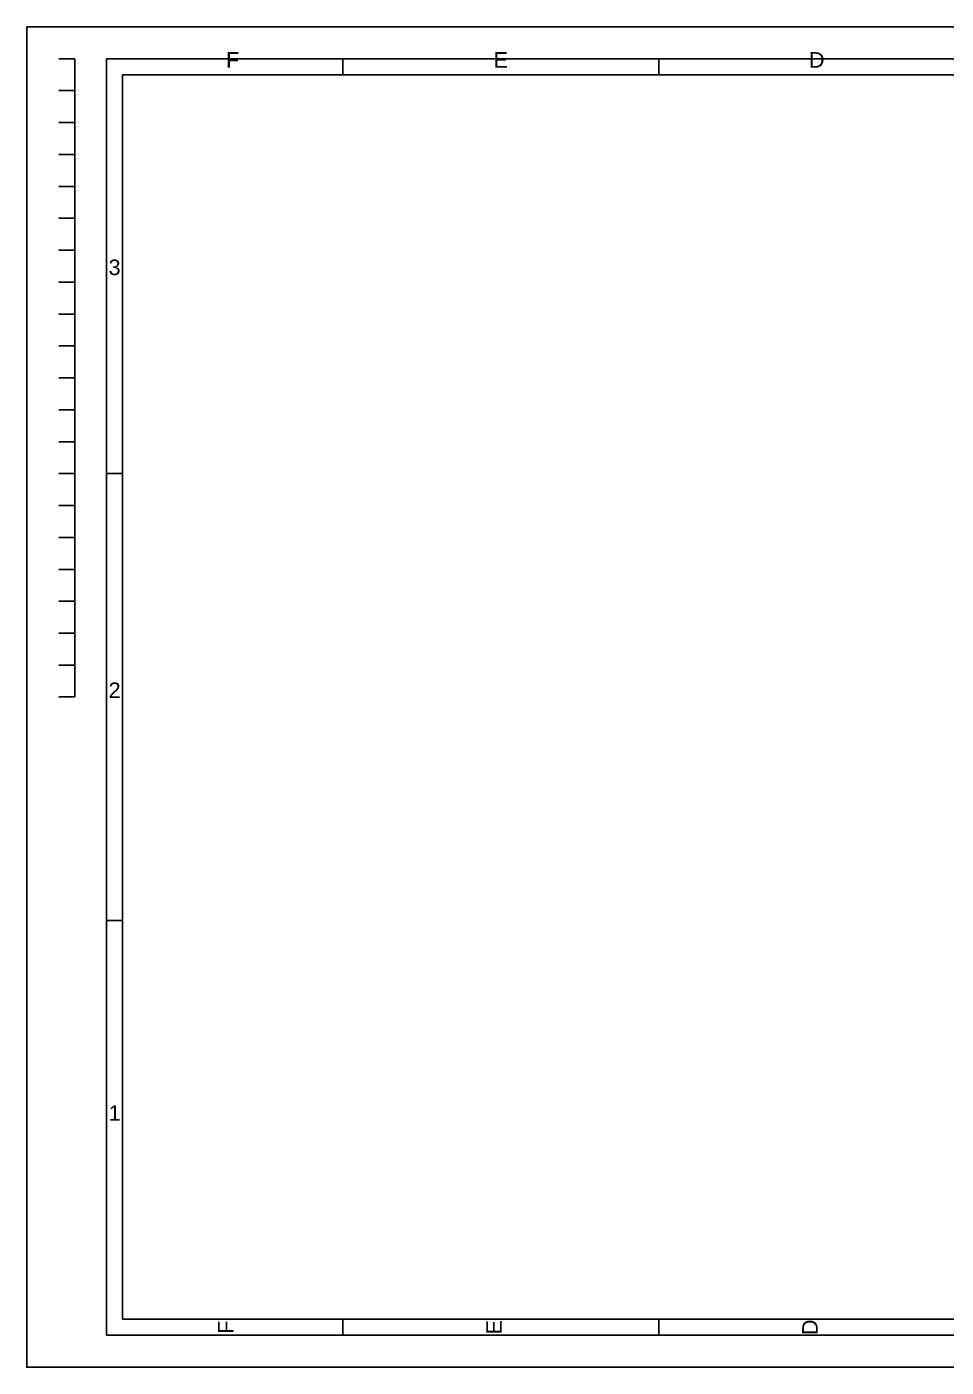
# Model space of a CAD drawing. Header units: millimetres. Extents: x 0 to 594, y 0 to 420.
# Drawn here: x 0 to 288.1, y 0 to 420 of the extents above; entities that cross this region are included whole.
import ezdxf
from ezdxf.enums import TextEntityAlignment as Align

# ---------------------------------------------------------------- set-up
doc = ezdxf.new("R2010")
doc.units = ezdxf.units.MM
doc.styles.add('ARIAL', font='arial.ttf')

msp = doc.modelspace()

# ---------------------------------------------------------------- linework, layer by layer
for p, q in [((10, 410), (15, 410)), ((15, 410), (15, 210)), ((99, 410), (99, 405)), ((198, 410), (198, 405)), ((10, 400), (15, 400)), ((10, 390), (15, 390)), ((10, 380), (15, 380)), ((10, 370), (15, 370)), ((10, 360), (15, 360)), ((10, 350), (15, 350)), ((10, 340), (15, 340)), ((10, 330), (15, 330)), ((10, 320), (15, 320)), ((10, 310), (15, 310)), ((10, 300), (15, 300)), ((10, 290), (15, 290)), ((10, 280), (15, 280)), ((25, 280), (30, 280)), ((10, 270), (15, 270)), ((10, 260), (15, 260)), ((10, 250), (15, 250)), ((10, 240), (15, 240)), ((10, 230), (15, 230)), ((10, 220), (15, 220)), ((10, 210), (15, 210)), ((25, 140), (30, 140)), ((99, 15), (99, 10)), ((198, 15), (198, 10))]:
    msp.add_line(p, q)
for points in [[(0, 420), (594, 420), (594, 0), (0, 0)], [(25, 410), (584, 410), (584, 10), (25, 10)], [(30, 405), (579, 405), (579, 15), (30, 15)]]:
    msp.add_lwpolyline(points, close=True)

# ---------------------------------------------------------------- texts
at = {"style": 'ARIAL'}
for s, p in [('F', (64.5, 405.75)), ('E', (148.5, 405.75)), ('D', (247.5, 405.75)), ('3', (27.5, 340.75)), ('2', (27.5, 208.25)), ('1', (27.5, 75.75))]:
    msp.add_text(s, height=4.86, dxfattribs=at).set_placement(p, align=Align.BOTTOM_CENTER)
for s, p in [('F', (66.25, 12.5)), ('E', (150.25, 12.5)), ('D', (249.25, 12.5))]:
    msp.add_text(s, height=4.86, rotation=90, dxfattribs=at).set_placement(p, align=Align.BOTTOM_CENTER)

doc.saveas('drawing.dxf')
